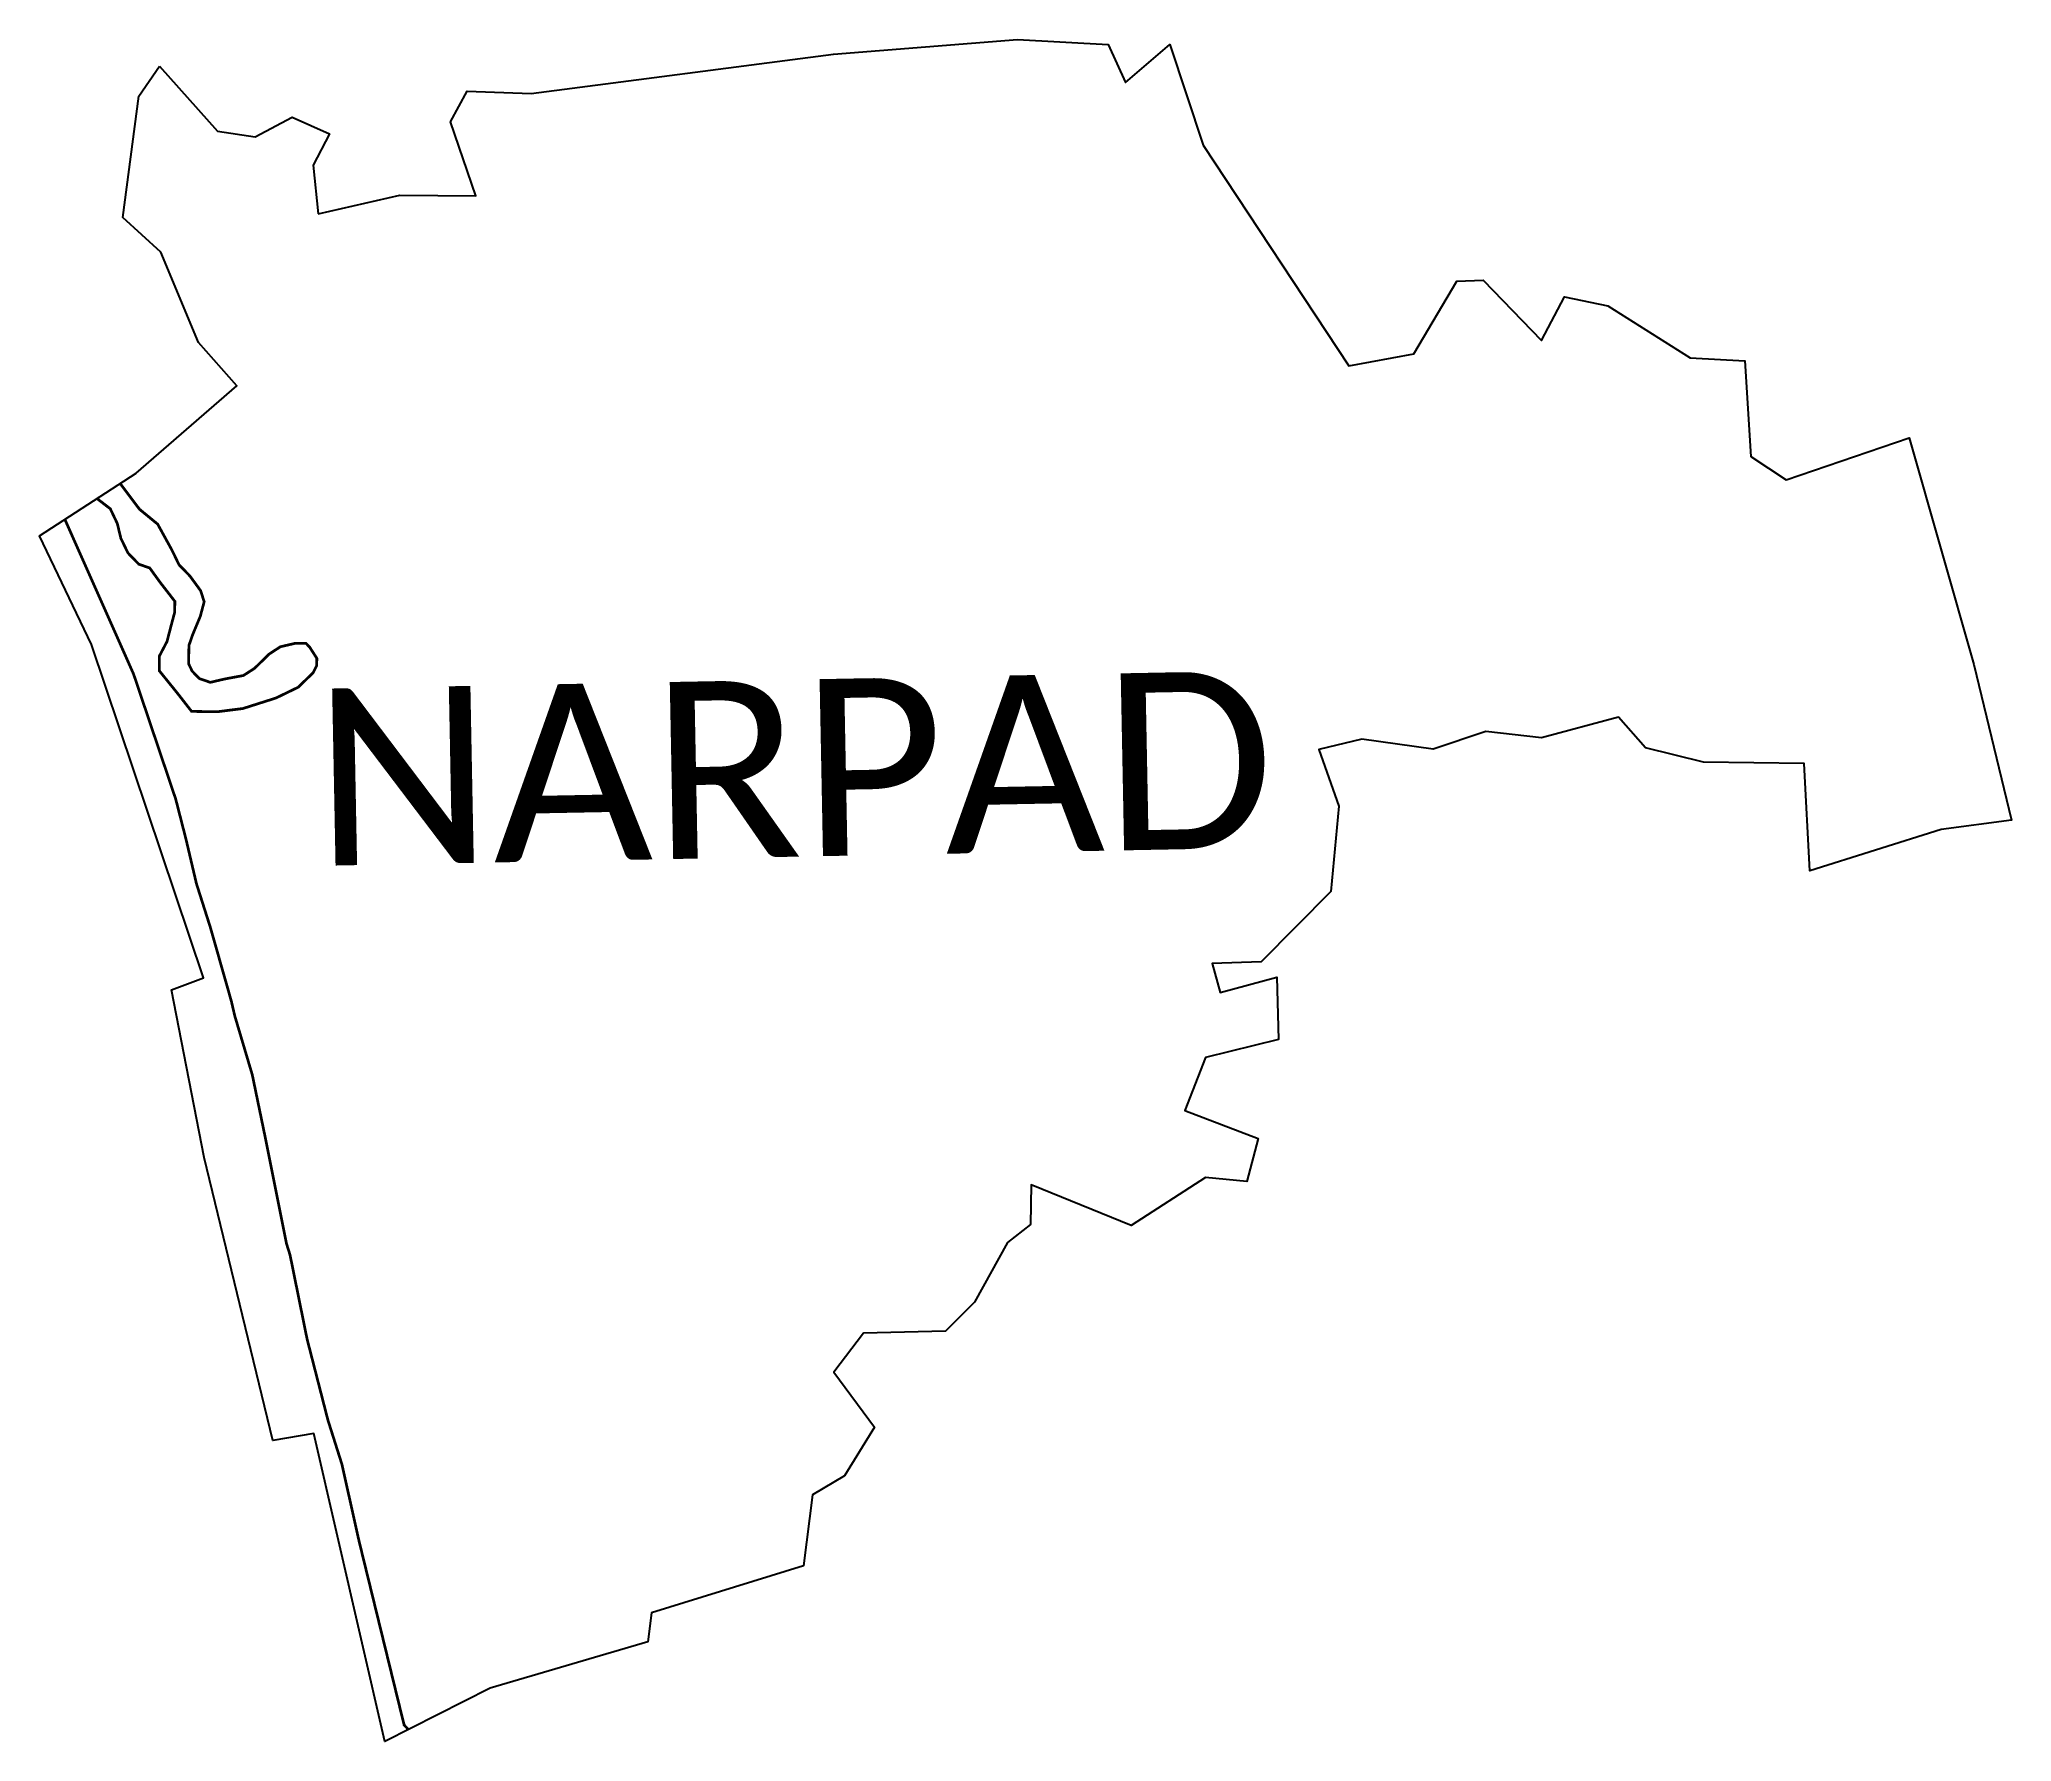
# Model space of a CAD drawing. Header units: metres. Extents: x 261101 to 263233, y 2213905 to 2215745.
import ezdxf

# ---------------------------------------------------------------- set-up
doc = ezdxf.new("R2010")
doc.units = ezdxf.units.M
for name, color, linetype in [('HAZARDS LINE', 1, 'Continuous'), ('village', 3, 'Continuous'), ('VILLAGE NAME', 250, 'Continuous')]:
    doc.layers.add(name, color=color, linetype=linetype)
doc.styles.get("Standard").update_dxf_attribs({"font": 'simplex.shx'})

msp = doc.modelspace()

# ---------------------------------------------------------------- linework, layer by layer
at = {"color": 3, "flags": 128}
msp.add_lwpolyline([(261208.5, 2215684), (261230.7, 2215716.4)], dxfattribs=at)
at = {"layer": 'HAZARDS LINE', "lineweight": 18}
msp.add_lwpolyline([(261163.2, 2215248.9, 2.97, 2.97, 0), (261177.6, 2215237.8, 2.97, 2.97, 0), (261185.2, 2215221.8, 2.97, 2.97, 0), (261189, 2215205.9, 2.97, 2.97, 0), (261196.7, 2215190, 2.97, 2.97, 0), (261208.4, 2215177.9, 2.97, 2.97, 0), (261220.2, 2215173.8, 2.97, 2.97, 0), (261231.8, 2215157.8, 2.97, 2.97, 0), (261247.4, 2215137.7, 2.97, 2.97, 0), (261247.2, 2215125.9, 2.97, 2.97, 0), (261243, 2215110.1, 2.97, 2.97, 0), (261238.9, 2215094.3, 2.97, 2.97, 0), (261230.7, 2215078.6, 2.97, 2.97, 0), (261230.5, 2215062.7, 2.97, 2.97, 0), (261249.9, 2215038.7, 2.97, 2.97, 0), (261265.5, 2215018.7, 2.97, 2.97, 0), (261293.2, 2215018.3, 2.97, 2.97, 0), (261321, 2215021.8, 2.97, 2.97, 0), (261356.8, 2215033.2, 2.97, 2.97, 0), (261380.7, 2215044.8, 2.97, 2.97, 0), (261396.8, 2215060.4, 2.97, 2.97, 0), (261400.8, 2215068.2, 2.97, 2.97, 0), (261400.9, 2215076.1, 2.97, 2.97, 0), (261393.2, 2215088.1, 2.97, 2.97, 0), (261389.3, 2215092.2, 2.97, 2.97, 0), (261377.4, 2215092.3, 2.97, 2.97, 0), (261361.5, 2215088.6, 2.97, 2.97, 0), (261349.5, 2215080.8, 2.97, 2.97, 0), (261333.5, 2215065.2, 2.97, 2.97, 0), (261321.5, 2215057.5, 2.97, 2.97, 0), (261301.6, 2215053.8, 2.97, 2.97, 0), (261285.7, 2215050.1, 2.97, 2.97, 0), (261273.9, 2215054.2, 2.97, 2.97, 0), (261266.1, 2215062.2, 2.97, 2.97, 0), (261262.3, 2215070.2, 2.97, 2.97, 0), (261262.6, 2215090, 2.97, 2.97, 0), (261266.7, 2215101.8, 2.97, 2.97, 0), (261274.9, 2215121.5, 2.97, 2.97, 0), (261279.1, 2215137.3, 2.97, 2.97, 0), (261275.3, 2215149.2, 2.97, 2.97, 0), (261263.6, 2215165.2, 2.97, 2.97, 0), (261251.9, 2215177.3, 2.97, 2.97, 0), (261244.2, 2215193.2, 2.97, 2.97, 0), (261228.8, 2215221.2, 2.97, 2.97, 0), (261209.2, 2215237.3, 2.97, 2.97, 0), (261188.2, 2215265.2, 2.97, 2.97, 0)], format="xyseb", dxfattribs=at)
msp.add_lwpolyline([(261163.2, 2215248.9, 2.97, 2.97, 0), (261177.6, 2215237.8, 2.97, 2.97, 0), (261185.2, 2215221.8, 2.97, 2.97, 0), (261189, 2215205.9, 2.97, 2.97, 0), (261196.7, 2215190, 2.97, 2.97, 0), (261208.4, 2215177.9, 2.97, 2.97, 0), (261220.2, 2215173.8, 2.97, 2.97, 0), (261231.8, 2215157.8, 2.97, 2.97, 0), (261247.4, 2215137.7, 2.97, 2.97, 0), (261247.2, 2215125.9, 2.97, 2.97, 0), (261243, 2215110.1, 2.97, 2.97, 0), (261238.9, 2215094.3, 2.97, 2.97, 0), (261230.7, 2215078.6, 2.97, 2.97, 0), (261230.5, 2215062.7, 2.97, 2.97, 0), (261249.9, 2215038.7, 2.97, 2.97, 0), (261265.5, 2215018.7, 2.97, 2.97, 0), (261293.2, 2215018.3, 2.97, 2.97, 0), (261321, 2215021.8, 2.97, 2.97, 0), (261356.8, 2215033.2, 2.97, 2.97, 0), (261380.7, 2215044.8, 2.97, 2.97, 0), (261396.8, 2215060.4, 2.97, 2.97, 0), (261400.8, 2215068.2, 2.97, 2.97, 0), (261400.9, 2215076.1, 2.97, 2.97, 0), (261393.2, 2215088.1, 2.97, 2.97, 0), (261389.3, 2215092.2, 2.97, 2.97, 0), (261377.4, 2215092.3, 2.97, 2.97, 0), (261361.5, 2215088.6, 2.97, 2.97, 0), (261349.5, 2215080.8, 2.97, 2.97, 0), (261333.5, 2215065.2, 2.97, 2.97, 0), (261321.5, 2215057.5, 2.97, 2.97, 0), (261301.6, 2215053.8, 2.97, 2.97, 0), (261285.7, 2215050.1, 2.97, 2.97, 0), (261273.9, 2215054.2, 2.97, 2.97, 0), (261266.1, 2215062.2, 2.97, 2.97, 0), (261262.3, 2215070.2, 2.97, 2.97, 0), (261262.6, 2215090, 2.97, 2.97, 0), (261266.7, 2215101.8, 2.97, 2.97, 0), (261274.9, 2215121.5, 2.97, 2.97, 0), (261279.1, 2215137.3, 2.97, 2.97, 0), (261275.3, 2215149.2, 2.97, 2.97, 0), (261263.6, 2215165.2, 2.97, 2.97, 0), (261251.9, 2215177.3, 2.97, 2.97, 0), (261244.2, 2215193.2, 2.97, 2.97, 0), (261228.8, 2215221.2, 2.97, 2.97, 0), (261209.2, 2215237.3, 2.97, 2.97, 0), (261188.2, 2215265.2, 2.97, 2.97, 0)], format="xyseb", dxfattribs=at)
at = {"layer": 'HAZARDS LINE', "lineweight": 18, "const_width": 2.97}
msp.add_lwpolyline([(261499.1, 2213917), (261499.2, 2213918.3), (261495.3, 2213922.4), (261446.6, 2214121.1), (261428, 2214204.5), (261412.9, 2214252.2), (261390.4, 2214339.7), (261371.9, 2214431), (261368.1, 2214443), (261345.9, 2214554.2), (261331.1, 2214625.7), (261312.2, 2214689.3), (261308.5, 2214705.2), (261285.9, 2214784.7), (261270.7, 2214832.5), (261259.5, 2214880.2), (261248.3, 2214923.9), (261202.7, 2215059.2), (261156.7, 2215162.8), (261128.5, 2215226.3)], dxfattribs=at)
msp.add_lwpolyline([(261499.1, 2213917), (261499.2, 2213918.3), (261495.3, 2213922.4), (261446.6, 2214121.1), (261428, 2214204.5), (261412.9, 2214252.2), (261390.4, 2214339.7), (261371.9, 2214431), (261368.1, 2214443), (261345.9, 2214554.2), (261331.1, 2214625.7), (261312.2, 2214689.3), (261308.5, 2214705.2), (261285.9, 2214784.7), (261270.7, 2214832.5), (261259.5, 2214880.2), (261248.3, 2214923.9), (261202.7, 2215059.2), (261156.7, 2215162.8), (261128.5, 2215226.3)], dxfattribs=at)
at = {"layer": 'village', "color": 3, "true_color": 0x00ff00}
for points in [[(261402.5, 2215557, 0), (261490.5, 2215577, 0), (261572.7, 2215576.3, 0), (261545.6, 2215656.4, 0), (261563.6, 2215689.4, 0), (261632.6, 2215686.9, 0), (261959.6, 2215729.5, 0), (262158.6, 2215745.4, 0), (262256.6, 2215739.8, 0), (262275.3, 2215698.8, 0), (262323.4, 2215739.8, 0), (262359.1, 2215631.1, 0), (262516.7, 2215392.4, 0), (262586.9, 2215405.3, 0), (262633.6, 2215483.9, 0), (262662.2, 2215485.1, 0), (262725.2, 2215419.8, 0), (262750, 2215467.1, 0), (262796.7, 2215457.3, 0), (262885.8, 2215401.1, 0), (262945.1, 2215397.7, 0), (262951.3, 2215294.2, 0), (262989.7, 2215269, 0), (263122.7, 2215314.7, 0), (263192.7, 2215069.3, 0), (263233.4, 2214901, 0), (263157.1, 2214890.8, 0), (263015.3, 2214846.3, 0), (263009.1, 2214962.2, 0), (262900.1, 2214963.9, 0), (262837.4, 2214979.3, 0), (262808.4, 2215012.4, 0), (262725.2, 2214990, 0), (262664.9, 2214996.9, 0), (262607.8, 2214977.7, 0), (262531, 2214988.6, 0), (262484.2, 2214977.6, 0), (262505.8, 2214916.2, 0), (262497.4, 2214823.9, 0), (262421.9, 2214747.8, 0), (262369, 2214745.9, 0), (262377.8, 2214714.8, 0), (262439.1, 2214731.1, 0), (262440.7, 2214663.8, 0), (262361.7, 2214644.4, 0), (262339.6, 2214586.9, 0), (262418.6, 2214556.8, 0), (262406.5, 2214510.2, 0), (262361.7, 2214514.7, 0), (262281.6, 2214462.7, 0), (262173.4, 2214506.7, 0), (262172.5, 2214463.8, 0), (262147.8, 2214444.2, 0), (262112.1, 2214379.8, 0), (262080.8, 2214348.5, 0), (261992, 2214346.3, 0), (261959.8, 2214303.9, 0), (262003.8, 2214244.4, 0), (261971.5, 2214192, 0), (261937, 2214171.3, 0), (261927.3, 2214094.5, 0), (261762.6, 2214043.8, 0), (261758.7, 2214012.3, 0), (261588.3, 2213962.2, 0), (261474.4, 2213904.5, 0), (261397.5, 2214237.7, 0), (261353.3, 2214230.3, 0), (261279, 2214536.2, 0), (261243.6, 2214717.6, 0), (261278.5, 2214730.6, 0), (261157.2, 2215091.2, 0), (261101, 2215208.4, 0), (261205.5, 2215276.5, 0), (261314.5, 2215370.8, 0), (261272.8, 2215417.7, 0), (261232.3, 2215515.5, 0), (261191.1, 2215552.9, 0), (261208.5, 2215684, 0)], [(261230.7, 2215716.4, 0), (261293.4, 2215646.3, 0), (261334.1, 2215640, 0), (261374.2, 2215661.3, 0), (261414.5, 2215643.3, 0), (261397.1, 2215609.6, 0), (261402.5, 2215557, 0)]]:
    msp.add_polyline3d(points, dxfattribs=at)

# ---------------------------------------------------------------- texts
at = {"layer": 'VILLAGE NAME', "insert": (261395.9, 2215043), "char_height": 191.456, "attachment_point": 1, "rotation": 1.1028}
msp.add_mtext_dynamic_manual_height_columns('{\\fCalibri|b0|i0|c0|p34;NARPAD}', width=161.46, gutter_width=957.3, heights=[0], dxfattribs=at)

doc.saveas('drawing.dxf')
